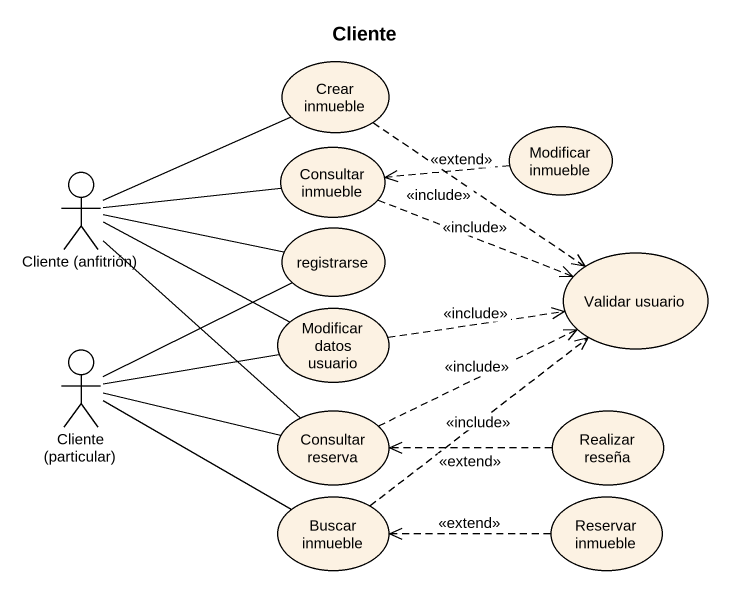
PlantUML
@startuml
title Cliente
usecase "Crear inmueble" as Crear_inmueble
actor "Cliente (anfitrión)" as Cliente_anfitrión
usecase "Consultar inmueble" as Consultar_inmueble
usecase "Modificar inmueble" as Modificar_inmueble
usecase registrarse
usecase "Modificar datos usuario" as Modificar_datos_usuario
usecase "Validar usuario" as Validar_usuario
actor "Cliente (particular)" as Cliente_particular
usecase "Consultar reserva" as Consultar_reserva
usecase "Realizar reseña" as Realizar_reseña
usecase "Buscar inmueble" as Buscar_inmueble
usecase "Reservar inmueble" as Reservar_inmueble
Crear_inmueble ..> Validar_usuario : <<include>>
Cliente_anfitrión -right- Crear_inmueble
Cliente_anfitrión -right- Consultar_inmueble
Cliente_anfitrión -right- registrarse
Cliente_anfitrión -right- Modificar_datos_usuario
Cliente_anfitrión -- Consultar_reserva
Consultar_inmueble .right.> Validar_usuario : <<include>>
Modificar_inmueble .left.> Consultar_inmueble : <<extend>>
Modificar_datos_usuario .right.> Validar_usuario : <<include>>
Cliente_particular -right- registrarse
Cliente_particular -right- Modificar_datos_usuario
Cliente_particular -right- Consultar_reserva
Cliente_particular -right- Buscar_inmueble
Consultar_reserva .right.> Validar_usuario : <<include>>
Realizar_reseña .left.> Consultar_reserva : <<extend>>
Buscar_inmueble .up.> Validar_usuario : <<include>>
Reservar_inmueble .left.> Buscar_inmueble : <<extend>>
@enduml
